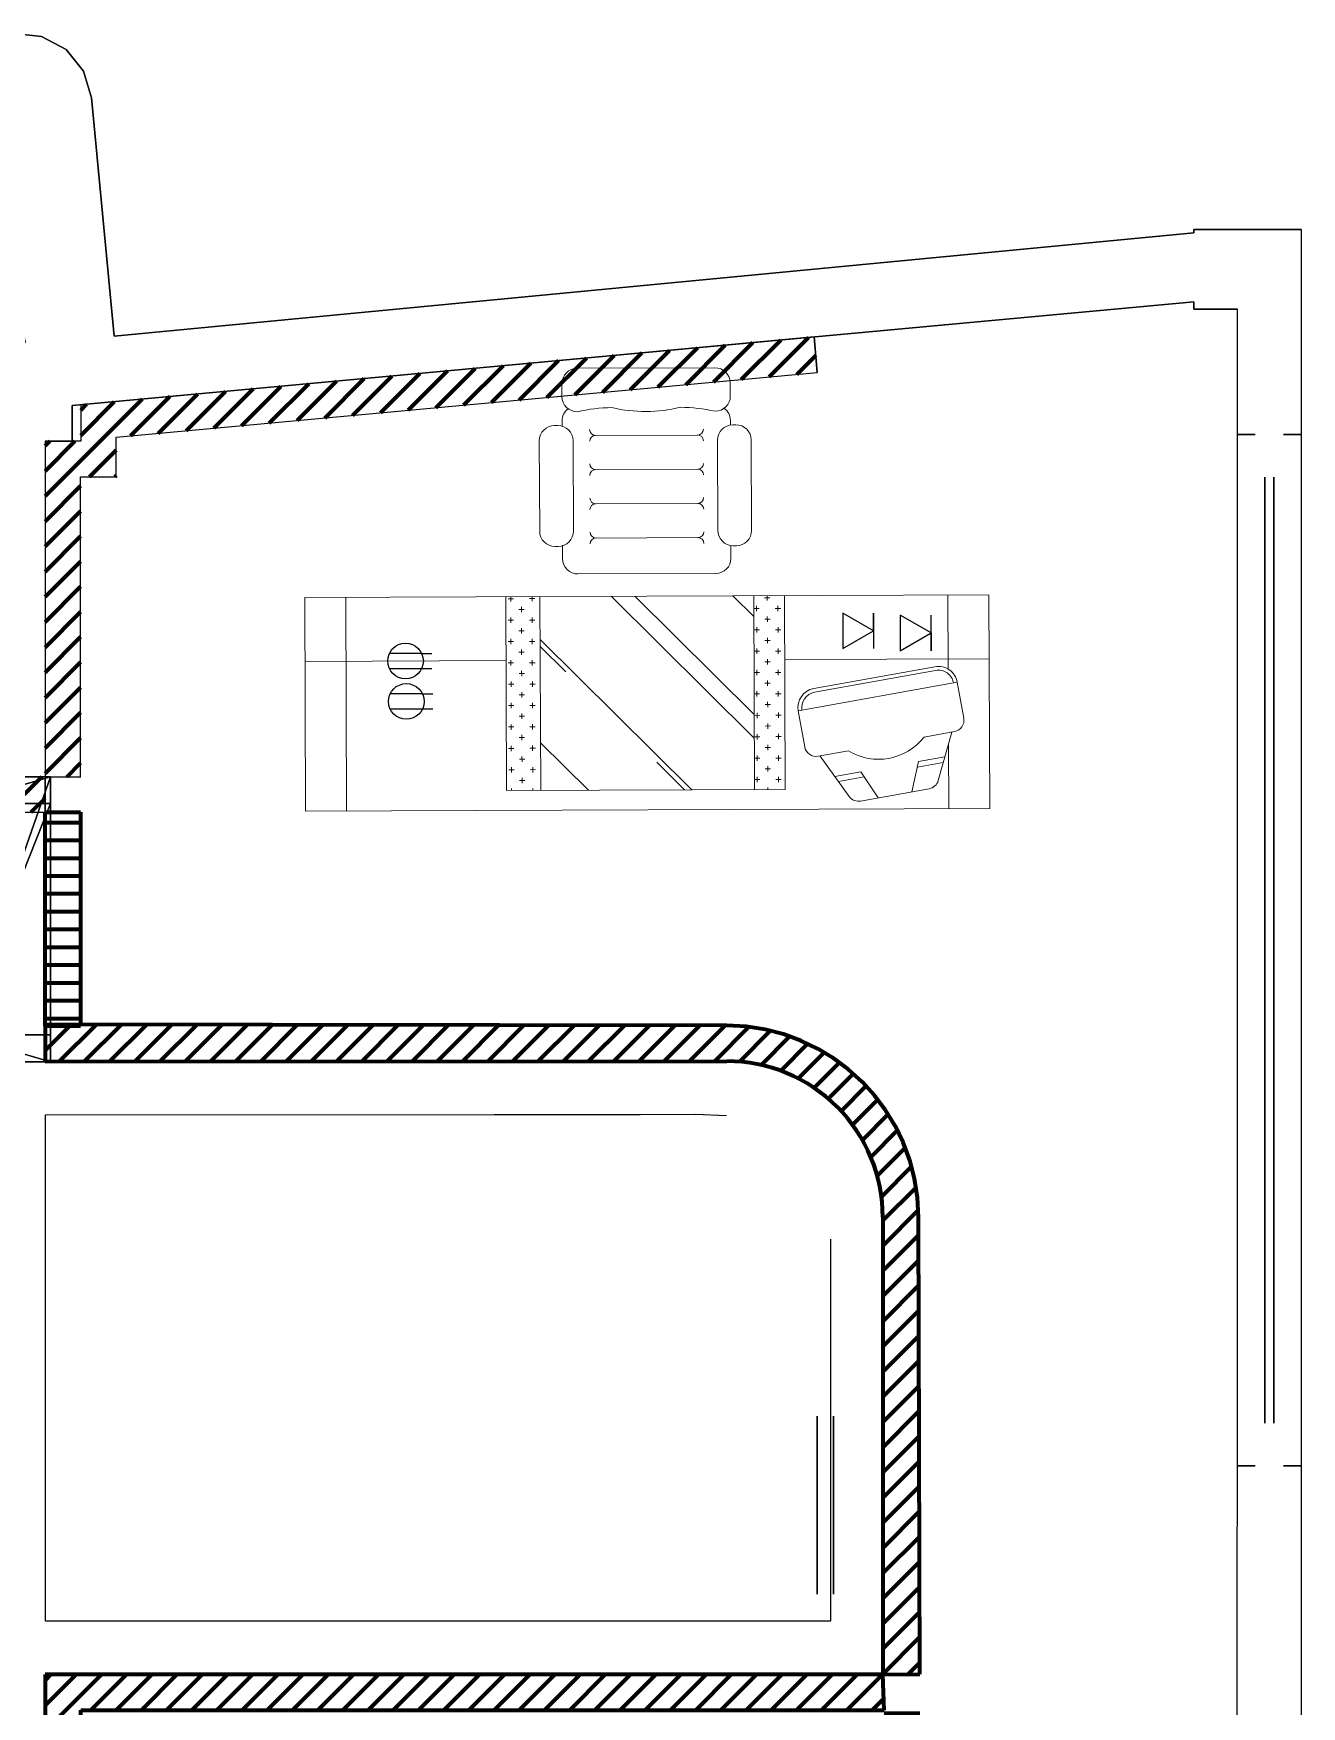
# Model space of a CAD drawing. Header units: metres. Extents: x -0.1 to 64.1, y -0.2 to 39.7.
# Drawn here: x 56.843 to 60.401, y 8.719 to 13.414 of the extents above; entities that cross this region are included whole.
import ezdxf

# ---------------------------------------------------------------- set-up
doc = ezdxf.new("R2010")
doc.units = ezdxf.units.M
doc.header["$LTSCALE"] = 0.2
doc.linetypes.add('ACAD_ISO02W100', pattern=[15, 12, -3])
for name, color, linetype in [('Canaletas', 4, 'Continuous'), ('Comunicacion', 1, 'Continuous'), ('Ruta de Cableado', 3, 'Continuous'), ('Tomacorrientes', 7, 'Continuous'), ('Voz', 160, 'Continuous'), ('www.dwgautocad.com', 7, 'Continuous')]:
    doc.layers.add(name, color=color, linetype=linetype)
doc.layers.add('DLX_CONT', color=7, linetype='Continuous', true_color=0x969696)
doc.layers.add('Muebles', color=9, linetype='Continuous', lineweight=5)
doc.layers.get('0').off()

# ---------------------------------------------------------------- blocks, each defined once
blk = doc.blocks.new('920_0_2')
mesh = blk.add_polyface()
corners = [(-1.3273, -0.0125, 0.88), (1.3273, -0.0125, -0.88), (1.3273, -0.0125, 0.88), (1.3273, -0.0125, -0.88), (-1.3273, -0.0125, 0.88), (-1.3273, -0.0125, -0.88), (-1.3273, 0.0125, -0.88), (1.3273, 0.0125, 0.88), (1.3273, 0.0125, -0.88), (1.3273, 0.0125, 0.88), (-1.3273, 0.0125, -0.88), (-1.3273, 0.0125, 0.88)]
mesh.append_faces([[corners[k] for k in face] for face in [(0, 1, 2), (3, 4, 5), (6, 7, 8), (9, 10, 11)]])
blk = doc.blocks.new('1002_0_2')
mesh = blk.add_polyface()
corners = [(-0.4, 0.14, 1), (0.4, -0.14, 1), (0.4, 0.14, 1), (0.4, -0.14, 1), (-0.4, 0.14, 1), (-0.4, -0.14, 1), (0.4, 0.14, 1), (0.4, -0.14, -1), (0.4, 0.14, -1), (0.4, -0.14, -1), (0.4, 0.14, 1), (0.4, -0.14, 1), (-0.4, 0.14, -1), (-0.4, -0.14, 1), (-0.4, 0.14, 1), (-0.4, -0.14, 1), (-0.4, 0.14, -1), (-0.4, -0.14, -1), (0.4, -0.14, -1), (0.325, -0.1175, -1), (0.4, 0.14, -1), (0.4, 0.14, -1), (0.325, -0.1175, -1), (0.325, 0.14, -1), (0.325, -0.1175, -1), (0.4, -0.14, -1), (0.325, -0.14, -1), (-0.325, -0.1175, -1), (-0.4, -0.14, -1), (-0.4, 0.14, -1), (-0.325, -0.1175, -1), (-0.4, 0.14, -1), (-0.325, 0.14, -1), (-0.4, -0.14, -1), (-0.325, -0.1175, -1), (-0.325, -0.14, -1), (-0.4, 0.14, 1), (-0.325, 0.14, 0.925), (-0.4, 0.14, -1), (-0.4, 0.14, -1), (-0.325, 0.14, 0.925), (-0.325, 0.14, -1), (0.4, 0.14, 1), (-0.325, 0.14, 0.925), (-0.4, 0.14, 1), (0.4, 0.14, 1), (0.325, 0.14, 0.925), (-0.325, 0.14, 0.925), (0.4, 0.14, -1), (0.325, 0.14, 0.925), (0.4, 0.14, 1), (0.325, 0.14, 0.925), (0.4, 0.14, -1), (0.325, 0.14, -1), (-0.325, -0.14, 0.925), (-0.4, -0.14, 1), (-0.4, -0.14, -1), (-0.325, -0.14, 0.925), (-0.4, -0.14, -1), (-0.325, -0.14, -1), (-0.325, -0.14, 0.925), (0.4, -0.14, 1), (-0.4, -0.14, 1), (0.325, -0.14, 0.925), (0.4, -0.14, 1), (-0.325, -0.14, 0.925), (0.325, -0.14, 0.925), (0.4, -0.14, -1), (0.4, -0.14, 1), (0.4, -0.14, -1), (0.325, -0.14, 0.925), (0.325, -0.14, -1), (-0.325, 0.14, 0.925), (0.325, -0.1175, 0.925), (-0.325, -0.1175, 0.925), (0.325, -0.1175, 0.925), (-0.325, 0.14, 0.925), (0.325, 0.14, 0.925), (0.325, 0.14, -1), (0.325, -0.1175, 0.925), (0.325, 0.14, 0.925), (0.325, -0.1175, 0.925), (0.325, 0.14, -1), (0.325, -0.1175, -1), (-0.325, 0.14, 0.925), (-0.325, -0.1175, -1), (-0.325, 0.14, -1), (-0.325, -0.1175, -1), (-0.325, 0.14, 0.925), (-0.325, -0.1175, 0.925)]
mesh.append_faces([[corners[k] for k in face] for face in [(0, 1, 2), (3, 4, 5), (6, 7, 8), (9, 10, 11), (12, 13, 14), (15, 16, 17), (18, 19, 20), (21, 22, 23), (24, 25, 26), (27, 28, 29), (30, 31, 32), (33, 34, 35), (36, 37, 38), (39, 40, 41), (42, 43, 44), (45, 46, 47), (48, 49, 50), (51, 52, 53), (54, 55, 56), (57, 58, 59), (60, 61, 62), (63, 64, 65), (66, 67, 68), (69, 70, 71), (72, 73, 74), (75, 76, 77), (78, 79, 80), (81, 82, 83), (84, 85, 86), (87, 88, 89)]])
blk = doc.blocks.new('1012_0_5')
mesh = blk.add_polyface()
corners = [(-0.25, -0.1125, 0.925), (0.25, -0.1125, -1), (0.25, -0.1125, 0.925), (0.25, -0.1125, -1), (-0.25, -0.1125, 0.925), (-0.25, -0.1125, -1)]
mesh.append_faces([[corners[k] for k in face] for face in [(0, 1, 2), (3, 4, 5)]])
blk = doc.blocks.new('1012_0_6')
mesh = blk.add_polyface()
corners = [(-0.25, -0.0675, 0.925), (0.25, -0.0675, -1), (-0.25, -0.0675, -1), (0.25, -0.0675, -1), (-0.25, -0.0675, 0.925), (0.25, -0.0675, 0.925)]
mesh.append_faces([[corners[k] for k in face] for face in [(0, 1, 2), (3, 4, 5)]])
blk = doc.blocks.new('A$C1A7470BA')
at = {"layer": 'Muebles'}
for p, q in [((1600, 1033.2), (0, 1033.2)), ((0, 1033.2), (0, 533.2)), ((96, 881.5), (96, 1033.2)), ((1504, 533.2), (1504, 1033.2)), ((1600, 533.2), (1600, 1033.2)), ((302, 1014.7), (141.5, 986.5)), ((302, 1014.7), (141.5, 986.5)), ((165.9, 922.6), (182.1, 993.6)), ((165.9, 922.6), (182.1, 993.6)), ((300.9, 946.4), (261.3, 1007.6)), ((300.9, 946.4), (261.3, 1007.6)), ((328.6, 1003.8), (395.9, 909.6)), ((328.6, 1003.8), (395.9, 909.6)), ((478.5, 987.1), (478.5, 533.2)), ((478.5, 987.1), (1130, 987.1)), ((518.5, 987.1), (518.5, 982.1)), ((550, 987.1), (550, 533.2)), ((696.6, 987.1), (1050, 633.7)), ((713.5, 987.1), (778.4, 922.2)), ((938.4, 987.1), (1050, 875.5)), ((1050, 987.1), (1050, 533.2)), ((1068.5, 987.1), (1068.5, 982.1)), ((1118.5, 987.1), (1118.5, 982.1)), ((1130, 987.1), (1130, 533.2)), ((88.3, 854.2), (120.2, 967.2)), ((293.5, 957.9), (353.8, 968.5)), ((293.5, 957.9), (353.8, 968.5)), ((300.9, 946.4), (362, 957.1)), ((300.9, 946.4), (362, 957.1)), ((487.2, 963.3), (499.7, 963.3)), ((493.5, 969.6), (493.5, 957.1)), ((518.5, 944.6), (518.5, 932.1)), ((537.2, 963.3), (549.7, 963.3)), ((543.5, 969.6), (543.5, 957.1)), ((1068.5, 944.6), (1068.5, 932.1)), ((1087.2, 963.3), (1099.7, 963.3)), ((1093.5, 969.6), (1093.5, 957.1)), ((1118.5, 944.6), (1118.5, 932.1)), ((104.6, 911.9), (165.9, 922.6)), ((104.6, 911.9), (165.9, 922.6)), ((108.4, 925.3), (168.9, 936)), ((108.4, 925.3), (168.9, 936)), ((330.1, 896.9), (401, 909.4)), ((330.1, 896.9), (401, 909.4)), ((487.2, 913.3), (499.7, 913.3)), ((493.5, 919.6), (493.5, 907.1)), ((512.2, 938.3), (524.7, 938.3)), ((537.2, 913.3), (549.7, 913.3)), ((543.5, 919.6), (543.5, 907.1)), ((1062.2, 938.3), (1074.7, 938.3)), ((1087.2, 913.3), (1099.7, 913.3)), ((1093.5, 919.6), (1093.5, 907.1)), ((1112.2, 938.3), (1124.7, 938.3)), ((81.9, 853.2), (152.9, 865.7)), ((81.9, 853.2), (152.9, 865.7)), ((432.3, 887.5), (447.1, 803.2)), ((432.3, 887.5), (447.1, 803.2)), ((487.2, 863.3), (499.7, 863.3)), ((493.5, 869.6), (493.5, 857.1)), ((512.2, 888.3), (524.7, 888.3)), ((518.5, 894.6), (518.5, 882.1)), ((537.2, 863.3), (549.7, 863.3)), ((543.5, 869.6), (543.5, 857.1)), ((550, 866.4), (883.2, 533.2)), ((1062.2, 888.3), (1074.7, 888.3)), ((1068.5, 894.6), (1068.5, 882.1)), ((1087.2, 863.3), (1099.7, 863.3)), ((1093.5, 869.6), (1093.5, 857.1)), ((1112.2, 888.3), (1124.7, 888.3)), ((1118.5, 894.6), (1118.5, 882.1)), ((74.9, 737.6), (60, 821.9)), ((74.9, 737.6), (60, 821.9)), ((88.3, 854.2), (88.3, 854.3)), ((512.2, 838.3), (524.7, 838.3)), ((518.5, 844.6), (518.5, 832.1)), ((1062.2, 838.3), (1074.7, 838.3)), ((1068.5, 844.6), (1068.5, 832.1)), ((1112.2, 838.3), (1124.7, 838.3)), ((1118.5, 844.6), (1118.5, 832.1)), ((74.9, 737.6), (447.1, 803.2)), ((74.9, 737.6), (447.1, 803.2)), ((487.2, 813.3), (499.7, 813.3)), ((493.5, 819.6), (493.5, 807.1)), ((512.2, 788.3), (524.7, 788.3)), ((518.5, 794.6), (518.5, 782.1)), ((537.2, 813.3), (549.7, 813.3)), ((543.5, 819.6), (543.5, 807.1)), ((550, 811.2), (828, 533.2)), ((1062.2, 788.3), (1074.7, 788.3)), ((1068.5, 794.6), (1068.5, 782.1)), ((1087.2, 813.3), (1099.7, 813.3)), ((1093.5, 819.6), (1093.5, 807.1)), ((1112.2, 788.3), (1124.7, 788.3)), ((1118.5, 794.6), (1118.5, 782.1)), ((409.1, 760), (125.4, 710)), ((409.1, 760), (125.4, 710)), ((410.6, 751.1), (127, 701.1)), ((410.6, 751.1), (127, 701.1)), ((487.2, 763.3), (499.7, 763.3)), ((493.5, 769.6), (493.5, 757.1)), ((518.5, 744.6), (518.5, 732.1)), ((537.2, 763.3), (549.7, 763.3)), ((543.5, 769.6), (543.5, 757.1)), ((1068.5, 744.6), (1068.5, 732.1)), ((1087.2, 763.3), (1099.7, 763.3)), ((1093.5, 769.6), (1093.5, 757.1)), ((1118.5, 744.6), (1118.5, 732.1)), ((83.7, 739.2), (83.7, 739.2)), ((83.7, 739.2), (83.7, 739.2)), ((96, 533.2), (96, 706.9)), ((487.2, 713.3), (499.7, 713.3)), ((493.5, 719.6), (493.5, 707.1)), ((512.2, 738.3), (524.7, 738.3)), ((537.2, 713.3), (549.7, 713.3)), ((543.5, 719.6), (543.5, 707.1)), ((990.5, 710.1), (1050, 650.6)), ((1062.2, 738.3), (1074.7, 738.3)), ((1087.2, 713.3), (1099.7, 713.3)), ((1093.5, 719.6), (1093.5, 707.1)), ((1112.2, 738.3), (1124.7, 738.3)), ((478.5, 683.1), (0, 683.1)), ((493.5, 669.6), (493.5, 657.1)), ((512.2, 688.3), (524.7, 688.3)), ((518.5, 694.6), (518.5, 682.1)), ((543.5, 669.6), (543.5, 657.1)), ((1062.2, 688.3), (1074.7, 688.3)), ((1068.5, 694.6), (1068.5, 682.1)), ((1093.5, 669.6), (1093.5, 657.1)), ((1112.2, 688.3), (1124.7, 688.3)), ((1118.5, 694.6), (1118.5, 682.1)), ((1130, 683.1), (1600, 683.1)), ((487.2, 663.3), (499.7, 663.3)), ((512.2, 638.3), (524.7, 638.3)), ((518.5, 644.6), (518.5, 632.1)), ((537.2, 663.3), (549.7, 663.3)), ((1062.2, 638.3), (1074.7, 638.3)), ((1068.5, 644.6), (1068.5, 632.1)), ((1087.2, 663.3), (1099.7, 663.3)), ((1112.2, 638.3), (1124.7, 638.3)), ((1118.5, 644.6), (1118.5, 632.1)), ((487.2, 613.3), (499.7, 613.3)), ((493.5, 619.6), (493.5, 607.1)), ((512.2, 588.3), (524.7, 588.3)), ((518.5, 594.6), (518.5, 582.1)), ((537.2, 613.3), (549.7, 613.3)), ((543.5, 619.6), (543.5, 607.1)), ((1062.2, 588.3), (1074.7, 588.3)), ((1068.5, 594.6), (1068.5, 582.1)), ((1087.2, 613.3), (1099.7, 613.3)), ((1093.5, 619.6), (1093.5, 607.1)), ((1112.2, 588.3), (1124.7, 588.3)), ((1118.5, 594.6), (1118.5, 582.1)), ((487.2, 563.3), (499.7, 563.3)), ((493.5, 569.6), (493.5, 557.1)), ((537.2, 563.3), (549.7, 563.3)), ((543.5, 569.6), (543.5, 557.1)), ((550, 582.1), (598.9, 533.2)), ((1087.2, 563.3), (1099.7, 563.3)), ((1093.5, 569.6), (1093.5, 557.1)), ((1600, 533.2), (0, 533.2)), ((512.2, 538.3), (524.7, 538.3)), ((518.5, 544.6), (518.5, 533.2)), ((1062.2, 538.3), (1074.7, 538.3)), ((1068.5, 544.6), (1068.5, 533.2)), ((1112.2, 538.3), (1124.7, 538.3)), ((1118.5, 544.6), (1118.5, 533.2)), ((638.8, 481.1), (960.9, 481.1)), ((603, 415.7), (603, 445.3)), ((590.3, 416.3), (597.6, 416.3)), ((918.7, 397.1), (679.9, 397.1)), ((1014.3, 416.3), (1006.9, 416.3)), ((554.5, 169.4), (554.5, 380.5)), ((633.4, 380.5), (633.4, 169.4)), ((971.2, 380.5), (971.2, 169.4)), ((1050.1, 169.4), (1050.1, 380.5)), ((918.7, 317.1), (679.9, 317.1)), ((918.7, 237.1), (679.9, 237.1)), ((918.7, 157.1), (679.9, 157.1)), ((597.6, 133.7), (590.3, 133.7)), ((603, 123.3), (603, 133.2)), ((996.7, 135.5), (996.7, 123.3)), ((1006.9, 133.7), (1014.3, 133.7)), ((603, 66), (603, 35.8)), ((996.7, 35.8), (996.7, 66)), ((638.8, 0), (960.9, 0))]:
    blk.add_line(p, q, dxfattribs=at)
at = {"layer": 'Muebles', "linetype": 'Continuous'}
blk.add_line((996.8, 445.3), (996.8, 413.7), dxfattribs=at)
at = {"layer": 'Muebles'}
for centre, radius, start, end in [((146.2, 959.9), 27, 99.9755, 164.2484), ((146.2, 959.9), 27, 99.9755, 164.2484), ((306.6, 988.1), 27, 35.5353, 99.9755), ((306.6, 988.1), 27, 35.5353, 99.9755), ((259, 782.2), 135, 58.1791, 141.8198), ((259, 782.2), 135, 58.1791, 141.8198), ((405.7, 882.8), 27, 9.9763, 99.9988), ((405.7, 882.8), 27, 9.9763, 99.9988), ((86.6, 826.6), 27, 99.9988, 189.9755), ((86.6, 826.6), 27, 99.9988, 189.9755), ((402.8, 795.4), 36, 280.0003, 9.9717), ((402.8, 795.4), 36, 280.0003, 9.9717), ((402.8, 795.4), 45, 280.0003, 9.9763), ((402.8, 795.4), 45, 280.0003, 9.9763), ((119.2, 745.4), 45, 189.9755, 280.0003), ((119.2, 745.4), 45, 189.9755, 280.0003), ((119.2, 745.4), 36, 189.9755, 280.0003), ((119.2, 745.4), 36, 189.9755, 280.0003), ((638.8, 445.3), 35.8, 90, 180), ((960.9, 445.3), 35.8, 0, 90), ((590.3, 380.5), 35.8, 90, 180), ((597.6, 380.5), 35.8, 0, 90), ((679.9, 410.6), 13.6, 180, 270), ((679.9, 383.5), 13.6, 90, 180), ((918.7, 410.6), 13.6, 270, 0), ((918.7, 383.5), 13.6, 0, 90), ((1006.9, 380.5), 35.8, 90, 180), ((1014.3, 380.5), 35.8, 0, 90), ((679.9, 330.6), 13.6, 180, 270), ((679.9, 303.5), 13.6, 90, 180), ((918.7, 330.6), 13.6, 270, 0), ((918.7, 303.5), 13.6, 0, 90), ((679.9, 250.6), 13.6, 180, 270), ((679.9, 223.5), 13.6, 90, 180), ((918.7, 250.6), 13.6, 270, 0), ((918.7, 223.5), 13.6, 0, 90), ((590.3, 169.4), 35.8, 180, 270), ((597.6, 169.4), 35.8, 270, 0), ((679.9, 170.6), 13.6, 180, 270), ((679.9, 143.5), 13.6, 90, 180), ((918.7, 170.6), 13.6, 270, 0), ((918.7, 143.5), 13.6, 0, 90), ((1006.9, 169.4), 35.8, 180, 270), ((1014.3, 169.4), 35.8, 270, 0), ((638.8, 123.3), 35.8, 180, 233.1301), ((960.9, 123.3), 35.8, 306.8699, 0), ((638.8, 66), 35.8, 90, 180), ((722.2, 462.3), 370.1, 256.9726, 269.6332), ((799.9, -240.7), 342.4, 76.4882, 103.5118), ((877.5, 462.3), 370.1, 270.3668, 283.0274), ((960.9, 66), 35.8, 0, 90), ((638.8, 35.8), 35.8, 180, 270), ((960.9, 35.8), 35.8, 270, 0)]:
    blk.add_arc(centre, radius, start, end, dxfattribs=at)
blk = doc.blocks.new('Tomacorriente')
at = {"layer": 'Tomacorrientes'}
for p, q in [((0.0453, 0.0211), (-0.0453, 0.0211)), ((0.0453, 0.0211), (0.0743, 0.0211)), ((-0.0453, -0.0211), (0.0453, -0.0211)), ((0.0453, -0.0211), (0.0743, -0.0211))]:
    blk.add_line(p, q, dxfattribs=at)
blk.add_circle((0, 0), 0.05, dxfattribs=at)
blk = doc.blocks.new('Datos')
at = {"layer": 'Comunicacion'}
for p, q in [((-0.0433, 0.05), (-0.0433, -0.05)), ((0.0433, 0), (-0.0433, 0.05)), ((-0.0433, 0.05), (-0.0433, -0.05)), ((0.0433, -0.05), (0.0433, 0.05)), ((-0.0433, -0.05), (0.0433, 0)), ((0.0433, 0), (0.0433, -0.05)), ((0.0433, -0.05), (0.0433, -0.05))]:
    blk.add_line(p, q, dxfattribs=at)
blk = doc.blocks.new('VOZ')
at = {"layer": 'Voz'}
for p, q in [((0.0577, 0), (-0.0289, 0.05)), ((0.0577, 0), (-0.0289, 0.05)), ((-0.0289, 0.05), (-0.0289, -0.05)), ((0.0577, 0), (0.0577, 0.05)), ((0.0577, 0.05), (0.0577, 0)), ((-0.0289, -0.05), (0.0577, 0)), ((0.0577, 0), (0.0577, -0.05))]:
    blk.add_line(p, q, dxfattribs=at)

msp = doc.modelspace()

# ---------------------------------------------------------------- hatches: boundary and pattern name
at = {"layer": 'Canaletas', "linetype": 'ACAD_ISO02W100', "lineweight": 100}
h = msp.add_hatch(dxfattribs=at)
h.set_pattern_fill('_USER', color=256, scale=0.05, angle=45, pattern_type=0)
h.set_pattern_definition([(45, (0, 0), (-0.03535534, 0.03535534), [])])
h.paths.add_polyline_path([(59.0423, 12.4626), (59.0336, 12.5623), (56.9753, 12.3718), (56.9753, 12.2699), (56.8753, 12.2699), (56.8753, 11.3283), (56.9752, 11.3283), (56.9752, 12.1699), (57.0753, 12.1699), (57.0753, 12.2808)])
h.paths.add_polyline_path([(56.772, 13.0003), (56.7365, 13.0693), (56.5629, 13.1423), (55.0513, 13.0024), (55.0605, 12.9028), (56.5716, 13.0427), (56.6735, 12.9899), (56.711, 12.6454), (56.4715, 12.6457), (56.4715, 12.1699), (56.5253, 12.1699), (56.5253, 11.2285), (56.8753, 11.2283), (56.8753, 11.2283), (56.8753, 11.3283), (56.6253, 11.3283), (56.6253, 12.2699), (56.5715, 12.2699), (56.5715, 12.5457), (56.8198, 12.5457)])
h.paths.add_polyline_path([(58.7875, 10.6298), (56.9752, 10.6322), (56.9752, 10.6285), (56.8754, 10.6285), (56.8757, 10.5285), (58.7883, 10.5298, -0.414214), (59.2263, 10.0925), (59.2263, 8.8087), (59.33, 8.809), (59.3263, 10.0922, 0.413231)])
h.paths.add_polyline_path([(59.2263, 8.8087), (56.8753, 8.8087), (56.8753, 8.5773), (54.3195, 8.5773), (54.3195, 8.4773), (56.9753, 8.4773), (56.9753, 8.7087), (59.23, 8.7087)])
h = msp.add_hatch(dxfattribs=at)
h.set_pattern_fill('_USER', color=256, scale=0.05, pattern_type=0)
h.set_pattern_definition([(0, (0, 0), (0, 0.05), [])])
h.paths.add_polyline_path([(56.9752, 11.2283), (56.8753, 11.2283), (56.8753, 10.6285), (56.9752, 10.6285)])
h.paths.add_polyline_path([(59.33, 8.7087), (59.23, 8.7087), (59.23, 8.2709), (59.33, 8.2709)])
h.paths.add_polyline_path([(54.3195, 8.4773), (54.2195, 8.4773), (54.2195, 8.4773), (54.2195, 8.2012), (54.3195, 8.2012)])

# ---------------------------------------------------------------- linework, layer by layer
at = {"layer": 'Canaletas'}
for p, q in [((59.2263, 10.0918), (59.2263, 10.0918)), ((56.8753, 8.8087), (56.9753, 8.8087)), ((59.23, 8.8087), (59.23, 8.8087))]:
    msp.add_line(p, q, dxfattribs=at)
for points in [[(55.0605, 12.9028), (56.5716, 13.0427), (56.6735, 12.9899), (56.711, 12.6454), (56.4715, 12.6457), (56.4715, 12.1699), (56.5253, 12.1699), (56.5253, 11.2285), (56.8753, 11.2283), (56.8753, 11.3283), (56.6253, 11.3283), (56.6253, 12.2699), (56.5715, 12.2699), (56.5715, 12.5457), (56.8198, 12.5457), (56.772, 13.0003), (56.7365, 13.0693), (56.5629, 13.1423), (55.0513, 13.0024)], [(56.9752, 11.3283), (56.9752, 12.1699), (57.0753, 12.1699), (57.0753, 12.2808), (59.0423, 12.4626), (59.0336, 12.5623), (56.9753, 12.3718), (56.9753, 12.2699), (56.8753, 12.2699), (56.8753, 11.3283)]]:
    msp.add_lwpolyline(points, close=True, dxfattribs=at)
for points in [[(59.0336, 12.5623), (59.0423, 12.4626)], [(56.9753, 12.1699), (57.0753, 12.1699), (57.0753, 12.2808)], [(56.8753, 11.3283), (56.9753, 11.3283)], [(56.8753, 11.3283), (56.8753, 11.2283), (56.9753, 11.2283)], [(56.8753, 10.5285), (56.8754, 10.6285), (56.8754, 10.6285)]]:
    msp.add_lwpolyline(points, dxfattribs=at)
at = {"layer": 'Canaletas', "linetype": 'ACAD_ISO02W100', "lineweight": 100}
for points in [[(56.8753, 11.2283), (56.9752, 11.2283), (56.9752, 10.6285), (56.8753, 10.6285)], [(59.23, 8.7087), (59.2263, 8.8087), (56.8753, 8.8087), (56.8753, 8.5773), (54.3195, 8.5773), (54.3195, 8.4773), (56.9753, 8.4773), (56.9753, 8.7087), (59.23, 8.7087)]]:
    msp.add_lwpolyline(points, close=True, dxfattribs=at)
msp.add_lwpolyline([(56.8754, 10.6323), (56.8757, 10.5285), (58.7883, 10.5298, -0.414629), (59.2263, 10.0918), (59.2263, 8.8087), (59.33, 8.809), (59.3263, 10.0922, 0.412771), (58.7883, 10.6298)], format="xyb", close=True, dxfattribs=at)
at = {"layer": 'DLX_CONT'}
msp.add_lwpolyline([(58.73, 10.5298), (58.7877, 10.5298, -0.415401), (59.2263, 10.0901, 1.014292)], format="xyb", dxfattribs=at)
for points in [[(56.8658, 13.4061, 0), (56.7883, 13.4142, 0)], [(56.8658, 13.4061, 0), (56.7883, 13.4142, 0)], [(56.9344, 13.369, 0), (56.8658, 13.4061, 0)], [(56.9344, 13.369, 0), (56.8658, 13.4061, 0)], [(56.9835, 13.3085, 0), (56.9344, 13.369, 0)], [(56.9835, 13.3085, 0), (56.9344, 13.369, 0)], [(57.0059, 13.2339, 0), (56.9835, 13.3085, 0)], [(57.0059, 13.2339, 0), (56.9835, 13.3085, 0)], [(57.0691, 12.5642, 0), (57.0059, 13.2339, 0)], [(57.0691, 12.5642, 0), (57.0059, 13.2339, 0)], [(60.0993, 12.8546, 0), (57.0691, 12.5642, 0)], [(60.0993, 12.8546, 0), (57.0691, 12.5642, 0)], [(60.4014, 12.8643, 0), (60.0993, 12.8643, 0)], [(60.0993, 12.8643, 0), (60.0993, 12.8546, 0)], [(60.4014, 12.8643, 0), (60.0993, 12.8643, 0)], [(60.0993, 12.8643, 0), (60.0993, 12.8546, 0)], [(60.4014, 0.7405, 0), (60.4014, 12.8643, 0)], [(60.4014, 0.7405, 0), (60.4014, 12.8643, 0)], [(60.0993, 12.6609, 0), (56.9518, 12.3696, 0)], [(60.0993, 12.6609, 0), (56.9518, 12.3696, 0)], [(60.0993, 12.6403, 0), (60.0993, 12.6609, 0)], [(60.0993, 12.6403, 0), (60.0993, 12.6609, 0)], [(60.2213, 12.6403, 0), (60.0993, 12.6403, 0)], [(60.2213, 12.6403, 0), (60.0993, 12.6403, 0)], [(60.2205, 5.8076, 0), (60.2213, 12.6403, 0)], [(60.2205, 5.8076, 0), (60.2213, 12.6403, 0)], [(56.9518, 12.3696, 0), (56.9518, 12.2699, 0)], [(56.9518, 12.3696, 0), (56.9518, 12.2699, 0)], [(56.9518, 12.2699, 0), (56.8753, 12.2699, 0)], [(56.8753, 12.2699, 0), (56.8753, 11.3283, 0)], [(56.9518, 12.2699, 0), (56.8753, 12.2699, 0)], [(56.8753, 11.3283, 0), (56.8753, 10.5285, 0)], [(56.8753, 11.3283, 0), (56.8753, 10.5285, 0)], [(56.8753, 10.5285, 0), (58.73, 10.5298, 0)], [(56.8753, 10.5285, 0), (58.73, 10.5298, 0)], [(58.1353, 10.3791, 0), (56.8753, 10.3783, 0)], [(58.1353, 10.3791, 0), (56.8753, 10.3783, 0)], [(56.8753, 10.3783, 0), (56.8753, 8.9587, 0)], [(56.8753, 10.3783, 0), (56.8753, 8.9587, 0)], [(58.5452, 10.3794, 0), (58.1353, 10.3791, 0)], [(58.5452, 10.3794, 0), (58.1353, 10.3791, 0)], [(58.7009, 10.3799, 0), (58.5452, 10.3794, 0)], [(58.7009, 10.3799, 0), (58.5452, 10.3794, 0)], [(58.7877, 10.3762, 0), (58.7009, 10.3799, 0)], [(58.7877, 10.3762, 0), (58.7009, 10.3799, 0)], [(59.2263, 10.0901, 0), (59.23, 9.6087, 0)], [(59.2263, 10.0901, 0), (59.23, 9.6087, 0)], [(59.08, 8.9987, 0), (59.08, 10.0298, 0)], [(59.23, 9.6087, 0), (59.23, 8.8087, 0)], [(59.23, 9.6087, 0), (59.23, 8.8087, 0)], [(59.08, 8.9587, 0), (59.08, 8.9987, 0)], [(59.08, 8.9587, 0), (59.08, 8.9987, 0)], [(56.8753, 8.9587, 0), (59.08, 8.9587, 0)], [(56.8753, 8.9587, 0), (59.08, 8.9587, 0)], [(59.23, 8.8087, 0), (56.8753, 8.8087, 0)], [(56.8753, 8.8087, 0), (56.8753, 8.5773, 0)], [(59.23, 8.8087, 0), (56.8753, 8.8087, 0)], [(56.8753, 8.8087, 0), (56.8753, 8.5773, 0)]]:
    msp.add_polyline3d(points, dxfattribs=at)
at = {"layer": 'Ruta de Cableado'}
msp.add_lwpolyline([(56.8757, 11.3289), (56.8753, 10.5285), (58.788, 10.5298, -0.414629), (59.2263, 10.0915), (59.23, 8.8087), (56.8753, 8.8087), (56.8753, 8.5773), (54.2195, 8.5773), (54.2195, 8.2012)], format="xyb", dxfattribs=at)

# ---------------------------------------------------------------- block references
at = {"layer": 'DLX_CONT'}
for name, p, rotation in [('920_0_2', (60.3112, 10.8414, 1), 89.99999999999999), ('1002_0_2', (56.7503, 10.9283, 1), 270), ('1012_0_5', (59.155, 9.2837, 1), 269.9999999999999), ('1012_0_6', (59.155, 9.2837, 1), 269.9999999999999)]:
    msp.add_blockref(name, p, dxfattribs=dict(at, rotation=rotation))
at = {"layer": 'Voz'}
for name, p in [('VOZ', (59.1428, 11.7376)), ('Datos', (59.3184, 11.7316)), ('Tomacorriente', (57.8869, 11.6528)), ('Tomacorriente', (57.889, 11.5395))]:
    msp.add_blockref(name, p, dxfattribs=at)
at = {"layer": 'www.dwgautocad.com', "xscale": 0.001200000000000012, "yscale": 0.001200000000000012, "zscale": 0.001200000000000012, "rotation": 180.2221507717931}
msp.add_blockref('A$C1A7470BA', (59.5217, 12.4789), dxfattribs=at)

# ---------------------------------------------------------------- meshes
at = {"layer": 'DLX_CONT'}
mesh = msp.add_polyface(dxfattribs=at)
corners = [(55.8086, 0.742, 2.8), (55.8086, 0), (55.8086, 0, 2.8), (55.8086, 0), (55.8086, 0.742, 2.8), (55.8086, 0.742), (52.9098, 8.7283, 2.8), (52.9043, 0.7405), (52.9043, 0.7405, 2.8), (52.9043, 0.7405), (52.9098, 8.7283, 2.8), (52.9098, 8.7283), (56.6253, 8.7283, 2.8), (52.9098, 8.7283), (52.9098, 8.7283, 2.8), (52.9098, 8.7283), (56.6253, 8.7283, 2.8), (56.6253, 8.7283), (56.6245, 9.7284, 2.8), (56.6253, 8.7283), (56.6253, 8.7283, 2.8), (56.6253, 8.7283), (56.6245, 9.7284, 2.8), (56.6245, 9.7284), (54.0003, 9.7284), (55.9839, 9.7284, 2.3), (54.0003, 9.7284, 2.8), (56.6244, 9.7284, 2.3), (56.6245, 9.7284), (56.6245, 9.7284, 2.8), (56.6244, 9.7284, 0.8), (56.6245, 9.7284), (56.6244, 9.7284, 2.3), (54.0003, 9.7284, 2.8), (56.6244, 9.7284, 2.3), (56.6245, 9.7284, 2.8), (54.0003, 9.7284, 2.8), (55.9839, 9.7284, 2.3), (56.6244, 9.7284, 2.3), (54.0003, 9.7284), (55.9839, 9.7284, 0.8), (55.9839, 9.7284, 2.3), (56.6245, 9.7284), (55.9839, 9.7284, 0.8), (54.0003, 9.7284), (55.9839, 9.7284, 0.8), (56.6245, 9.7284), (56.6244, 9.7284, 0.8), (54.0003, 9.7284), (54.0003, 11.7003, 0.8), (54.0003, 12.2874), (54.0003, 12.2874, 2.8), (54.0003, 10.2519, 2.3), (54.0003, 9.7284, 2.8), (54.0003, 12.2874, 2.8), (54.0003, 11.7003, 2.3), (54.0003, 10.2519, 2.3), (54.0003, 10.2519, 2.3), (54.0003, 9.7284), (54.0003, 9.7284, 2.8), (54.0003, 10.2519, 0.8), (54.0003, 9.7284), (54.0003, 10.2519, 2.3), (54.0003, 12.2874), (54.0003, 11.7003, 2.3), (54.0003, 12.2874, 2.8), (54.0003, 12.2874), (54.0003, 11.7003, 0.8), (54.0003, 11.7003, 2.3), (54.0003, 11.7003, 0.8), (54.0003, 9.7284), (54.0003, 10.2519, 0.8), (53.8265, 12.2713, 2.8), (54.0003, 12.2874), (54.0003, 12.2874, 2.8), (54.0003, 12.2874), (53.8265, 12.2713, 2.8), (53.8265, 12.2713), (53.764, 12.9332, 2.8), (53.8265, 12.2713), (53.8265, 12.2713, 2.8), (53.8265, 12.2713), (53.764, 12.9332, 2.8), (53.764, 12.9332), (53.772, 13.0109, 2.8), (53.764, 12.9332), (53.764, 12.9332, 2.8), (53.764, 12.9332), (53.772, 13.0109, 2.8), (53.772, 13.0109), (53.8091, 13.0796, 2.8), (53.772, 13.0109), (53.772, 13.0109, 2.8), (53.772, 13.0109), (53.8091, 13.0796, 2.8), (53.8091, 13.0796), (53.8698, 13.1289, 2.8), (53.8091, 13.0796), (53.8091, 13.0796, 2.8), (53.8091, 13.0796), (53.8698, 13.1289, 2.8), (53.8698, 13.1289), (53.9447, 13.1511, 2.8), (53.8698, 13.1289), (53.8698, 13.1289, 2.8), (53.8698, 13.1289), (53.9447, 13.1511, 2.8), (53.9447, 13.1511), (56.7883, 13.4142, 2.8), (53.9447, 13.1511), (53.9447, 13.1511, 2.8), (53.9447, 13.1511), (56.7883, 13.4142, 2.8), (56.7883, 13.4142), (56.8658, 13.4061, 2.8), (56.7883, 13.4142), (56.7883, 13.4142, 2.8), (56.7883, 13.4142), (56.8658, 13.4061, 2.8), (56.8658, 13.4061), (56.9344, 13.369, 2.8), (56.8658, 13.4061), (56.8658, 13.4061, 2.8), (56.8658, 13.4061), (56.9344, 13.369, 2.8), (56.9344, 13.369), (56.9835, 13.3085, 2.8), (56.9344, 13.369), (56.9344, 13.369, 2.8), (56.9344, 13.369), (56.9835, 13.3085, 2.8), (56.9835, 13.3085), (57.0059, 13.2339, 2.8), (56.9835, 13.3085), (56.9835, 13.3085, 2.8), (56.9835, 13.3085), (57.0059, 13.2339, 2.8), (57.0059, 13.2339), (57.0691, 12.5642, 2.8), (57.0059, 13.2339), (57.0059, 13.2339, 2.8), (57.0059, 13.2339), (57.0691, 12.5642, 2.8), (57.0691, 12.5642), (60.0993, 12.8546, 2.8), (57.0691, 12.5642), (57.0691, 12.5642, 2.8), (57.0691, 12.5642), (60.0993, 12.8546, 2.8), (60.0993, 12.8546), (60.0993, 12.8643, 2.8), (60.0993, 12.8546), (60.0993, 12.8546, 2.8), (60.0993, 12.8546), (60.0993, 12.8643, 2.8), (60.0993, 12.8643), (60.4014, 12.8643, 2.8), (60.0993, 12.8643), (60.0993, 12.8643, 2.8), (60.0993, 12.8643), (60.4014, 12.8643, 2.8), (60.4014, 12.8643), (57.874, 0, 2.8), (57.8728, 0.7361), (57.8728, 0.7361, 2.8), (57.8728, 0.7361), (57.874, 0, 2.8), (57.874, 0), (55.8086, 0, 2.8), (57.874, 0), (57.874, 0, 2.8), (57.874, 0), (55.8086, 0, 2.8), (55.8086, 0)]
mesh.append_faces([[corners[k] for k in face] for face in [(0, 1, 2), (3, 4, 5), (6, 7, 8), (9, 10, 11), (12, 13, 14), (15, 16, 17), (18, 19, 20), (21, 22, 23), (24, 25, 26), (27, 28, 29), (30, 31, 32), (33, 34, 35), (36, 37, 38), (39, 40, 41), (42, 43, 44), (45, 46, 47), (48, 49, 50), (51, 52, 53), (54, 55, 56), (57, 58, 59), (60, 61, 62), (63, 64, 65), (66, 67, 68), (69, 70, 71), (72, 73, 74), (75, 76, 77), (78, 79, 80), (81, 82, 83), (84, 85, 86), (87, 88, 89), (90, 91, 92), (93, 94, 95), (96, 97, 98), (99, 100, 101), (102, 103, 104), (105, 106, 107), (108, 109, 110), (111, 112, 113), (114, 115, 116), (117, 118, 119), (120, 121, 122), (123, 124, 125), (126, 127, 128), (129, 130, 131), (132, 133, 134), (135, 136, 137), (138, 139, 140), (141, 142, 143), (144, 145, 146), (147, 148, 149), (150, 151, 152), (153, 154, 155), (156, 157, 158), (159, 160, 161), (162, 163, 164), (165, 166, 167), (168, 169, 170), (171, 172, 173)]])
mesh = msp.add_polyface(dxfattribs=at)
corners = [(60.0993, 12.6609, 2.8), (56.9518, 12.3696), (60.0993, 12.6609), (56.9518, 12.3696), (60.0993, 12.6609, 2.8), (56.9518, 12.3696, 2.8), (60.0993, 12.6609, 2.8), (60.0993, 12.6403), (60.0993, 12.6403, 2.8), (60.0993, 12.6403), (60.0993, 12.6609, 2.8), (60.0993, 12.6609), (60.0993, 12.6403, 2.8), (60.2213, 12.6403), (60.2213, 12.6403, 2.8), (60.2213, 12.6403), (60.0993, 12.6403, 2.8), (60.0993, 12.6403)]
mesh.append_faces([[corners[k] for k in face] for face in [(0, 1, 2), (3, 4, 5), (6, 7, 8), (9, 10, 11), (12, 13, 14), (15, 16, 17)]])
mesh = msp.add_polyface(dxfattribs=at)
corners = [(56.8753, 12.2699, 2.8), (56.9518, 12.2699), (56.9518, 12.2699, 2.8), (56.9518, 12.2699), (56.8753, 12.2699, 2.8), (56.8753, 12.2699), (56.9518, 12.2699, 2.8), (56.9518, 12.3696), (56.9518, 12.3696, 2.8), (56.9518, 12.3696), (56.9518, 12.2699, 2.8), (56.9518, 12.2699)]
mesh.append_faces([[corners[k] for k in face] for face in [(0, 1, 2), (3, 4, 5), (6, 7, 8), (9, 10, 11)]])
mesh = msp.add_polyface(dxfattribs=at)
corners = [(60.2716, 12.2887, 2), (60.2212, 12.2887), (60.2716, 12.2887), (60.2212, 12.2887), (60.2716, 12.2887, 2), (60.2212, 12.2887, 2)]
mesh.append_faces([[corners[k] for k in face] for face in [(0, 1, 2), (3, 4, 5)]])
mesh = msp.add_polyface(dxfattribs=at)
corners = [(60.4014, 12.2887, 2), (60.3512, 12.2887), (60.4014, 12.2887), (60.3512, 12.2887), (60.4014, 12.2887, 2), (60.3512, 12.2887, 2)]
mesh.append_faces([[corners[k] for k in face] for face in [(0, 1, 2), (3, 4, 5)]])
mesh = msp.add_polyface(dxfattribs=at)
corners = [(56.8903, 10.5283, 2), (56.9253, 10.5285, 2), (56.9253, 10.5283, 2), (56.9253, 10.5285, 2), (56.8903, 10.5283, 2), (56.8903, 10.5285, 2)]
mesh.append_faces([[corners[k] for k in face] for face in [(0, 1, 2), (3, 4, 5)]])
mesh = msp.add_polyface(dxfattribs=at)
corners = [(56.9253, 10.5283), (56.8903, 10.5283, 2), (56.9253, 10.5283, 2), (56.8903, 10.5283, 2), (56.9253, 10.5283), (56.8903, 10.5283), (56.9253, 10.5285), (56.9253, 10.5283, 2), (56.9253, 10.5285, 2), (56.9253, 10.5283, 2), (56.9253, 10.5285), (56.9253, 10.5283)]
mesh.append_faces([[corners[k] for k in face] for face in [(0, 1, 2), (3, 4, 5), (6, 7, 8), (9, 10, 11)]])
mesh = msp.add_polyface(dxfattribs=at)
corners = [(60.2713, 9.3942, 2), (60.2209, 9.3942), (60.2713, 9.3942), (60.2209, 9.3942), (60.2713, 9.3942, 2), (60.2209, 9.3942, 2)]
mesh.append_faces([[corners[k] for k in face] for face in [(0, 1, 2), (3, 4, 5)]])
mesh = msp.add_polyface(dxfattribs=at)
corners = [(60.4014, 9.3942), (60.3512, 9.3942, 2), (60.4014, 9.3942, 2), (60.3512, 9.3942, 2), (60.4014, 9.3942), (60.3512, 9.3942)]
mesh.append_faces([[corners[k] for k in face] for face in [(0, 1, 2), (3, 4, 5)]])

doc.saveas('drawing.dxf')
